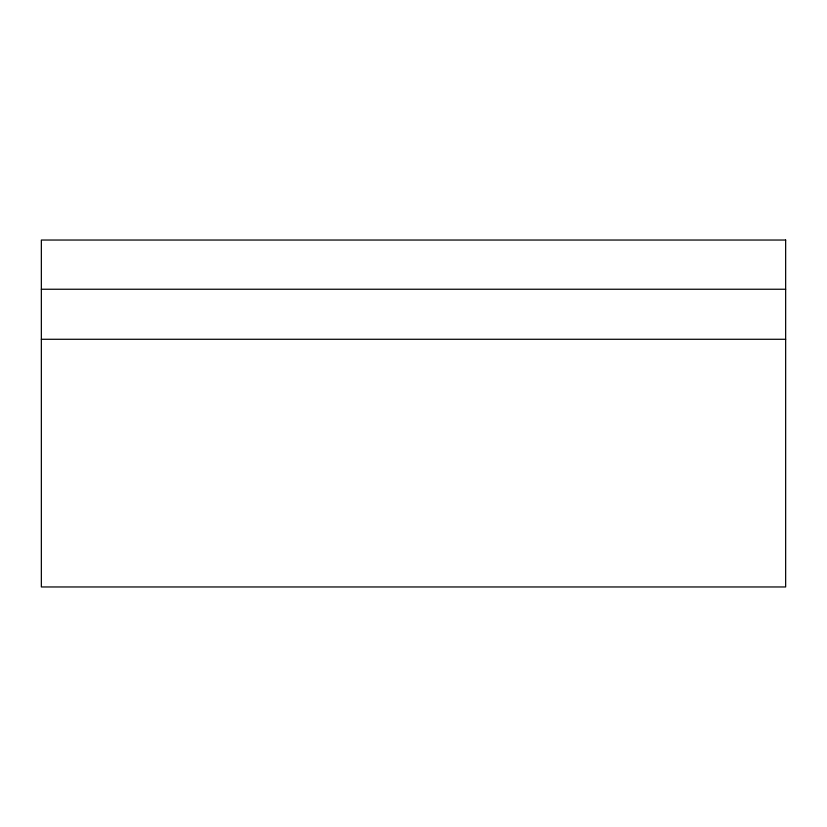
<?xml version="1.0" encoding="UTF-8"?>
<svg xmlns="http://www.w3.org/2000/svg" width="827" height="827" viewBox="0 0 827 827"><rect width="100%" height="100%" fill="white"/><g stroke="black" fill="none" stroke-linecap="round" stroke-linejoin="round"><path stroke-width="1.24" d="M41.35 289.243L785.65 289.243M41.35 339.277L785.65 339.277M785.65 240.037L41.35 240.037L41.35 586.963L785.65 586.963L785.65 240.037"/></g></svg>
